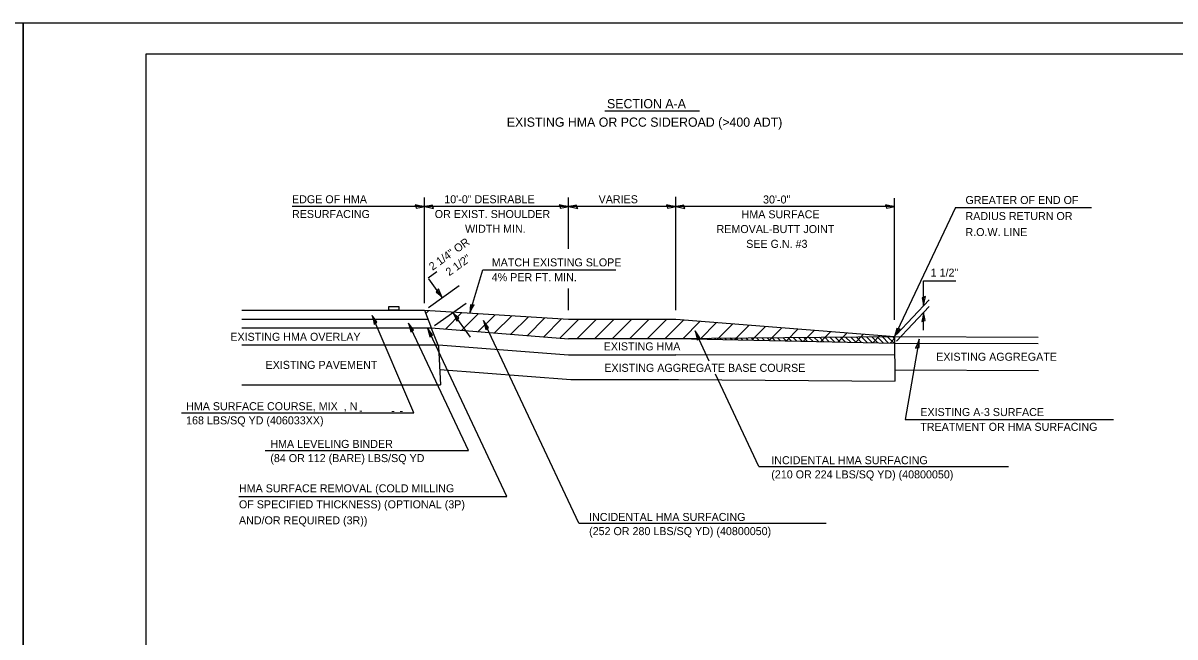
# Model space of a CAD drawing. Extents: x 99425 to 100785, y 99176 to 99628.
# Drawn here: x 100104.6 to 100478.7, y 99429 to 99628.3 of the extents above; entities that cross this region are included whole.
import ezdxf

# ---------------------------------------------------------------- set-up
doc = ezdxf.new("R2010")
doc.units = 0
for name, color, linetype in [('Level 27', 7, 'Continuous'), ('Level 29', 7, 'Continuous'), ('Level 54', 7, 'Continuous'), ('Level 55', 7, 'Continuous'), ('Level 9', 7, 'Continuous'), ('Sheets_50 Reference Boundary', 7, 'Continuous'), ('Sheets_General Details', 7, 'Continuous'), ('Sheets_Printer Plotting Border', 7, 'Continuous')]:
    doc.layers.add(name, color=color, linetype=linetype)

msp = doc.modelspace()

# ---------------------------------------------------------------- linework, layer by layer
at = {"layer": 'Level 27'}
for p, q in [((100316.3, 99525.86), (100387.68, 99526.52)), ((100387.62, 99526.52), (100387.79, 99512.11)), ((100387.68, 99526.52), (100434.33, 99526.37)), ((100175.65, 99523.86), (100239.48, 99523.86)), ((100239.48, 99523.86), (100281.73, 99520.56)), ((100387.68, 99524.4), (100434.33, 99524.25)), ((100281.73, 99520.63), (100316.64, 99520.63)), ((100316.52, 99520.73), (100387.69, 99520.56)), ((100239.9, 99515.8), (100282.53, 99512.55)), ((100387.76, 99515.69), (100434.41, 99515.54)), ((100282.53, 99512.55), (100317.44, 99512.55)), ((100317.44, 99512.55), (100387.85, 99512.07)), ((100175.65, 99510.88), (100240.16, 99510.88))]:
    msp.add_line(p, q, dxfattribs=at)
msp.add_lwpolyline([(100237.16, 99529.31), (100239.51, 99523.3), (100240.16, 99510.88)], dxfattribs=at)
at = {"layer": 'Level 29'}
for p, q in [((100175.65, 99535.07), (100234.93, 99535.07)), ((100234.93, 99535.07), (100237.22, 99529.18)), ((100234.93, 99535.07), (100281.73, 99532.15)), ((100175.65, 99532.2), (100236.05, 99532.2)), ((100281.73, 99532.15), (100316.64, 99532.15)), ((100316.62, 99532.15), (100387.68, 99526.52)), ((100175.65, 99529.33), (100237.16, 99529.33)), ((100237.16, 99529.33), (100281.73, 99525.85)), ((100387.68, 99526.52), (100387.68, 99524.4)), ((100281.73, 99525.87), (100316.64, 99525.87)), ((100316.64, 99525.87), (100387.68, 99524.4))]:
    msp.add_line(p, q, dxfattribs=at)
at = {"layer": 'Level 54'}
for p, q in [((100235.36, 99533.98), (100236.35, 99534.98)), ((100241.8, 99528.97), (100247.14, 99534.31)), ((100247.12, 99528.56), (100252.53, 99533.97)), ((100252.43, 99528.15), (100257.92, 99533.63)), ((100257.75, 99527.73), (100263.31, 99533.3)), ((100263.06, 99527.32), (100268.7, 99532.96)), ((100268.38, 99526.91), (100274.1, 99532.63)), ((100273.69, 99526.5), (100279.49, 99532.29)), ((100279.01, 99526.08), (100285.08, 99532.15)), ((100284.53, 99525.87), (100290.8, 99532.15)), ((100290.25, 99525.87), (100296.53, 99532.15)), ((100295.98, 99525.87), (100302.26, 99532.15)), ((100301.71, 99525.87), (100307.99, 99532.15)), ((100307.44, 99525.87), (100313.71, 99532.15)), ((100313.16, 99525.87), (100319.23, 99531.94)), ((100318.84, 99525.83), (100324.54, 99531.52)), ((100324.46, 99525.71), (100329.85, 99531.1)), ((100330.07, 99525.59), (100335.15, 99530.68)), ((100335.68, 99525.48), (100340.46, 99530.26)), ((100341.29, 99525.36), (100345.77, 99529.84)), ((100346.9, 99525.25), (100351.07, 99529.42)), ((100352.51, 99525.13), (100356.38, 99529)), ((100358.12, 99525.01), (100361.69, 99528.58)), ((100363.73, 99524.9), (100366.99, 99528.16)), ((100369.35, 99524.78), (100372.3, 99527.74)), ((100374.96, 99524.66), (100377.61, 99527.31)), ((100378.7, 99524.58), (100376.87, 99526.42)), ((100380.45, 99524.55), (100378.57, 99526.43)), ((100382.21, 99524.51), (100380.27, 99526.45)), ((100380.57, 99524.55), (100382.91, 99526.89)), ((100383.96, 99524.48), (100381.98, 99526.46)), ((100385.72, 99524.44), (100383.68, 99526.48)), ((100387.47, 99524.4), (100385.38, 99526.5)), ((100387.68, 99525.92), (100387.08, 99526.51)), ((100317.3, 99525.84), (100317.27, 99525.87)), ((100319.06, 99525.81), (100318.98, 99525.89)), ((100320.81, 99525.77), (100320.68, 99525.9)), ((100322.57, 99525.73), (100322.38, 99525.92)), ((100324.32, 99525.7), (100324.08, 99525.93)), ((100326.07, 99525.66), (100325.79, 99525.95)), ((100327.83, 99525.63), (100327.49, 99525.96)), ((100329.58, 99525.59), (100329.19, 99525.98)), ((100331.34, 99525.55), (100330.89, 99526)), ((100333.09, 99525.52), (100332.6, 99526.01)), ((100334.85, 99525.48), (100334.3, 99526.03)), ((100336.6, 99525.45), (100336, 99526.04)), ((100338.35, 99525.41), (100337.71, 99526.06)), ((100340.11, 99525.37), (100339.41, 99526.07)), ((100341.86, 99525.34), (100341.11, 99526.09)), ((100343.62, 99525.3), (100342.81, 99526.11)), ((100345.37, 99525.27), (100344.52, 99526.12)), ((100347.12, 99525.23), (100346.22, 99526.14)), ((100348.88, 99525.19), (100347.92, 99526.15)), ((100350.63, 99525.16), (100349.62, 99526.17)), ((100352.39, 99525.12), (100351.33, 99526.18)), ((100354.14, 99525.09), (100353.03, 99526.2)), ((100355.9, 99525.05), (100354.73, 99526.21)), ((100357.65, 99525.01), (100356.43, 99526.23)), ((100359.4, 99524.98), (100358.14, 99526.25)), ((100361.16, 99524.94), (100359.84, 99526.26)), ((100362.91, 99524.91), (100361.54, 99526.28)), ((100364.67, 99524.87), (100363.25, 99526.29)), ((100366.42, 99524.84), (100364.95, 99526.31)), ((100368.18, 99524.8), (100366.65, 99526.32)), ((100369.93, 99524.76), (100368.35, 99526.34)), ((100371.68, 99524.73), (100370.06, 99526.35)), ((100373.44, 99524.69), (100371.76, 99526.37)), ((100375.19, 99524.66), (100373.46, 99526.39)), ((100376.95, 99524.62), (100375.16, 99526.4)), ((100386.18, 99524.43), (100387.68, 99525.93))]:
    msp.add_line(p, q, dxfattribs=at)
at = {"layer": 'Level 55'}
for p, q in [((100293.57, 99599.78), (100324.3, 99599.78)), ((100234.94, 99537.41), (100234.94, 99571.69)), ((100281.73, 99555.01), (100281.73, 99571.69)), ((100316.56, 99535.13), (100316.56, 99571.87)), ((100387.67, 99531.99), (100387.67, 99571.51)), ((100234.94, 99568.72), (100191.93, 99568.72)), ((100281.73, 99568.72), (100234.94, 99568.72)), ((100316.56, 99568.72), (100281.73, 99568.72)), ((100387.67, 99568.72), (100316.56, 99568.72)), ((100407.41, 99568.47), (100387.68, 99526.52)), ((100407.41, 99568.47), (100451.57, 99568.47)), ((100236.14, 99545.64), (100239.02, 99547.7)), ((100240.73, 99539.22), (100236.38, 99545.3)), ((100249.64, 99534.15), (100253.89, 99548.22)), ((100253.89, 99548.22), (100297.1, 99548.22)), ((100236.25, 99536.01), (100246.22, 99543.14)), ((100281.73, 99535.13), (100281.73, 99542.11)), ((100397.1, 99544.6), (100407.55, 99544.6)), ((100397.1, 99536.49), (100397.1, 99544.6)), ((100388.33, 99527.2), (100398.92, 99538.42)), ((100238.21, 99530.08), (100248.45, 99537.41)), ((100249.94, 99526.35), (100244.2, 99534.37)), ((100388.29, 99525.05), (100398.92, 99536.3)), ((100397.1, 99528.58), (100397.1, 99534.38)), ((100231.46, 99501.74), (100218.02, 99533.42)), ((100249.22, 99489.49), (100229.78, 99530.9)), ((100285.08, 99465.9), (100254.17, 99531.72)), ((100261.66, 99474.61), (100235.96, 99529.33)), ((100327.45, 99518.59), (100322.86, 99528.37)), ((100395.64, 99525.65), (100391.05, 99499.62)), ((100343.54, 99484.32), (100329.46, 99514.31)), ((100156.09, 99501.74), (100231.46, 99501.74)), ((100391.05, 99499.62), (100458.71, 99499.62)), ((100183.21, 99489.49), (100249.22, 99489.49)), ((100343.54, 99484.32), (100424.66, 99484.32)), ((100174.7, 99474.61), (100261.66, 99474.61)), ((100285.08, 99465.9), (100365.48, 99465.9))]:
    msp.add_line(p, q, dxfattribs=at)
for points in [[(100231.95, 99569.36), (100232.19, 99568.78), (100232.28, 99568.23), (100233.44, 99568.47), (100234.94, 99568.72), (100233.34, 99569.02)], [(100237.94, 99568.1), (100237.7, 99568.67), (100237.61, 99569.23), (100236.44, 99568.98), (100234.94, 99568.72), (100236.54, 99568.43)], [(100278.73, 99569.35), (100278.98, 99568.77), (100279.07, 99568.22), (100280.23, 99568.46), (100281.73, 99568.72), (100280.13, 99569.01)], [(100284.73, 99568.1), (100284.49, 99568.67), (100284.39, 99569.23), (100283.23, 99568.98), (100281.73, 99568.72), (100283.33, 99568.43)], [(100313.56, 99569.35), (100313.8, 99568.77), (100313.9, 99568.22), (100315.06, 99568.46), (100316.56, 99568.72), (100314.96, 99569.01)], [(100319.56, 99568.1), (100319.31, 99568.67), (100319.22, 99569.23), (100318.06, 99568.98), (100316.56, 99568.72), (100318.16, 99568.43)], [(100384.67, 99569.35), (100384.91, 99568.77), (100385.01, 99568.22), (100386.17, 99568.46), (100387.67, 99568.72), (100386.07, 99569.01)], [(100384.67, 99569.35), (100384.91, 99568.77), (100385.01, 99568.22), (100386.17, 99568.46), (100387.67, 99568.72), (100386.07, 99569.01)], [(100239.5, 99542.02), (100239.17, 99541.49), (100238.78, 99541.09), (100239.65, 99540.29), (100240.73, 99539.22), (100240.04, 99540.69)], [(100397.73, 99539.49), (100397.15, 99539.25), (100396.6, 99539.15), (100396.84, 99537.99), (100397.1, 99536.49), (100397.39, 99538.09)], [(100245.44, 99531.56), (100245.76, 99532.1), (100246.16, 99532.5), (100245.29, 99533.3), (100244.2, 99534.37), (100244.9, 99532.9)], [(100251.11, 99536.84), (100250.48, 99536.77), (100249.93, 99536.84), (100249.82, 99535.66), (100249.64, 99534.15), (100250.38, 99535.6)], [(100396.48, 99531.38), (100397.05, 99531.62), (100397.6, 99531.72), (100397.36, 99532.88), (100397.1, 99534.38), (100396.81, 99532.78)], [(100218.61, 99530.41), (100219.05, 99530.86), (100219.52, 99531.17), (100218.84, 99532.14), (100218.02, 99533.42), (100218.38, 99531.83)], [(100230.49, 99527.92), (100230.91, 99528.38), (100231.37, 99528.7), (100230.65, 99529.65), (100229.78, 99530.9), (100230.2, 99529.33)], [(100254.88, 99528.74), (100255.3, 99529.2), (100255.76, 99529.52), (100255.04, 99530.47), (100254.17, 99531.72), (100254.59, 99530.15)], [(100236.67, 99526.35), (100237.09, 99526.81), (100237.55, 99527.13), (100236.84, 99528.08), (100235.96, 99529.33), (100236.38, 99527.76)], [(100323.57, 99525.39), (100323.98, 99525.85), (100324.44, 99526.17), (100323.73, 99527.12), (100322.86, 99528.37), (100323.28, 99526.8)], [(100389.52, 99528.96), (100388.9, 99528.99), (100388.36, 99529.14), (100388.08, 99527.98), (100387.68, 99526.52), (100388.62, 99527.84)], [(100394.5, 99522.8), (100395.11, 99522.94), (100395.67, 99522.94), (100395.63, 99524.13), (100395.64, 99525.65), (100395.07, 99524.12)]]:
    msp.add_lwpolyline(points, close=True, dxfattribs=at)
at = {"layer": 'Level 9'}
msp.add_lwpolyline([(100223.36, 99536.29), (100226.67, 99536.29), (100226.67, 99535.07), (100223.36, 99535.07)], close=True, dxfattribs=at)
at = {"layer": 'Sheets_50 Reference Boundary'}
msp.add_lwpolyline([(100144.57, 99618.33), (100774.57, 99618.33), (100774.57, 99218.34), (100144.57, 99218.34)], close=True, dxfattribs=at)
at = {"layer": 'Sheets_General Details'}
msp.add_line((100784.57, 99628.34), (100104.57, 99628.34), dxfattribs=at)
msp.add_lwpolyline([(100144.57, 99618.34), (100774.57, 99618.34), (100774.57, 99198.34), (100144.57, 99198.34)], close=True, dxfattribs=at)
at = {"layer": 'Sheets_Printer Plotting Border'}
for points in [[(99424.57, 99188.34), (100104.57, 99188.34), (100104.57, 99628.34), (99424.57, 99628.34)], [(100104.57, 99188.34), (100784.57, 99188.34), (100784.57, 99628.34), (100104.57, 99628.34)]]:
    msp.add_lwpolyline(points, close=True, dxfattribs=at)

# ---------------------------------------------------------------- texts
at = {"layer": 'Level 55'}
for s, height, p in [('SECTION A-A', 3, (100294.25, 99600.66)), ('EXISTING HMA OR PCC SIDEROAD (>400 ADT)', 3, (100261.7, 99594.66)), ('EDGE OF HMA', 2.6, (100191.93, 99569.82)), ('10\'-0" DESIRABLE', 2.6, (100241.4, 99569.82)), ('VARIES', 2.6, (100291.52, 99569.82)), ('30\'-0"', 2.6, (100344.93, 99569.74)), ('GREATER OF END OF', 2.6, (100410.68, 99569.57)), ('RESURFACING', 2.6, (100191.93, 99565.02)), ('OR EXIST. SHOULDER', 2.6, (100238.3, 99565.02)), ('HMA SURFACE', 2.6, (100337.97, 99564.94)), ('RADIUS RETURN OR', 2.6, (100410.68, 99564.37)), ('WIDTH MIN.', 2.6, (100248.13, 99560.22)), ('REMOVAL-BUTT JOINT', 2.6, (100329.83, 99560.14)), ('R.O.W. LINE', 2.6, (100410.68, 99559.17)), ('SEE G.N. #3', 2.6, (100339.46, 99555.34)), ('MATCH EXISTING SLOPE', 2.6, (100256.82, 99549.32)), ('4% PER FT. MIN.', 2.6, (100256.82, 99544.52)), ('1 1/2"', 2.6, (100399.37, 99545.99)), ('EXISTING HMA OVERLAY', 2.6, (100171.89, 99525.16)), ('EXISTING HMA', 2.6, (100293.16, 99522.04)), ('EXISTING AGGREGATE', 2.6, (100401.18, 99518.68)), ('EXISTING PAVEMENT', 2.6, (100183.34, 99516.04)), ('EXISTING AGGREGATE BASE COURSE', 2.6, (100293.37, 99515.08)), ('HMA SURFACE COURSE, MIX  , N    ', 2.6, (100157.53, 99502.62)), ('168 LBS/SQ YD (406033XX)', 2.6, (100157.53, 99498.02)), ('-', 2.6, (100213.7, 99501.3)), ('-', 2.6, (100224.14, 99501.18)), ('-', 2.6, (100226.9, 99501.18)), ('EXISTING A-3 SURFACE', 2.6, (100396.01, 99500.72)), ('TREATMENT OR HMA SURFACING', 2.6, (100396.01, 99495.92)), ('HMA LEVELING BINDER', 2.6, (100184.89, 99490.37)), ('(84 OR 112 (BARE) LBS/SQ YD', 2.6, (100184.89, 99485.77)), ('INCIDENTAL HMA SURFACING', 2.6, (100347.61, 99485.08)), ('(210 OR 224 LBS/SQ YD) (40800050)', 2.6, (100347.61, 99480.48)), ('HMA SURFACE REMOVAL (COLD MILLING', 2.6, (100174.7, 99475.96)), ('OF SPECIFIED THICKNESS) (OPTIONAL (3P)', 2.6, (100174.7, 99470.76)), ('AND/OR REQUIRED (3R))', 2.6, (100174.7, 99465.56)), ('INCIDENTAL HMA SURFACING', 2.6, (100288.43, 99466.66)), ('(252 OR 280 LBS/SQ YD) (40800050)', 2.6, (100288.43, 99462.06))]:
    msp.add_text(s, height=height, dxfattribs=at).set_placement(p)
for s, p in [('2 1/4" OR', (100237.57, 99547.86)), (' 2 1/2"', (100242.21, 99545.52))]:
    msp.add_text(s, height=2.6, rotation=35.5769, dxfattribs=at).set_placement(p)

doc.saveas('drawing.dxf')
